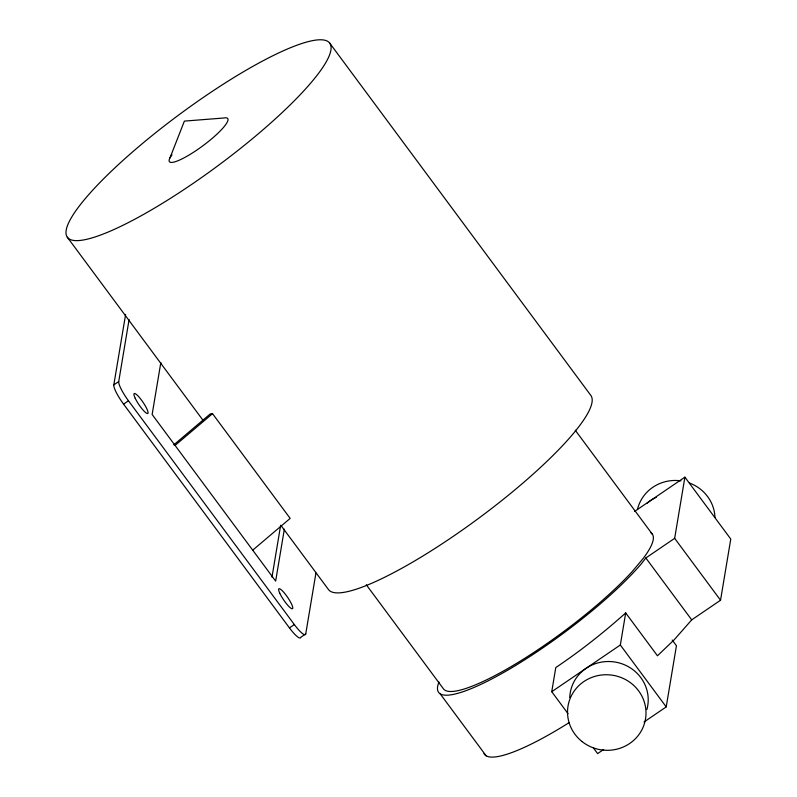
<?xml version="1.0" encoding="UTF-8"?>
<svg xmlns="http://www.w3.org/2000/svg" width="797" height="797" viewBox="0 0 797 797"><rect width="100%" height="100%" fill="white"/><g stroke="black" fill="none" stroke-linecap="round" stroke-linejoin="round"><path stroke-width="1.2" d="M315.921 573.103L305.749 633.884L300.858 637.221A18.132 3.547 55.7 0 1 289.441 627.897L123.575 404.129A18.132 3.547 55.7 0 1 113.822 384.881L125.617 314.387M305.749 633.884A18.132 3.547 55.7 0 1 294.332 624.559L128.476 400.791A18.132 3.547 55.7 0 1 118.723 381.544L129.094 319.557M160.835 362.535L152.137 414.48L275.652 581.113L284.35 529.168M271.966 577.207L280.664 525.253M568.022 713.674L551.743 691.706L555.788 667.557C580.346 651.049 603.618 632.629 625.695 612.933L657.455 655.782L674.142 639.842L691.706 619.867L720.538 600.231L730.769 539.061L684.902 477.164L634.462 511.515M644.016 722.002L666.212 706.899L620.335 645.002L625.695 612.933M720.538 600.231L674.661 538.334L684.902 477.164M666.212 706.899L676.444 645.729L672.21 640.021M169.99 157.846L184.386 121.104L223.867 117.996A36.264 7.123 -36.5 0 1 199.728 148.063A36.264 7.123 -36.5 0 1 171.983 154.847M674.661 538.334L645.829 557.97L641.485 563.609A135.988 26.709 -36.5 0 1 508.725 669.58A135.988 26.709 -36.5 0 1 438.978 682.043M173.806 444.865L210.318 413.892L212.53 413.663L290.168 518.399L252.719 550.169M175.081 445.423L212.53 413.663M113.822 384.881L118.723 381.544M123.575 404.129L128.476 400.791M289.441 627.897L294.332 624.559M551.743 691.706L620.335 645.002M603.678 749.479L597.62 753.603L593.177 747.616M329.689 43.098A163.186 32.059 -36.5 0 1 148.909 211.374A163.186 32.059 -36.5 0 1 116.9 165.985A163.186 32.059 -36.5 0 1 329.689 43.098L590.836 395.422A163.186 32.059 -36.5 0 1 478.12 518.678A163.186 32.059 -36.5 0 1 328.454 589.521L281.102 525.651M575.225 430.191L652.335 534.209M645.829 557.97L691.706 619.867M366.291 584.759L443.401 688.777A129.951 25.524 -36.5 0 0 521.487 660.354A129.951 25.524 -36.5 0 0 632.141 571.608L642.9 558.827A129.951 25.524 -36.5 0 0 650.86 532.814M440.283 693.968L486.16 755.855M67.307 237.207L203.424 420.846M569.128 722.64A135.988 26.709 -36.5 0 1 483.988 753.554M647.184 503.146A39.282 37.748 9.5 0 1 656.27 497.328M637.51 509.273A39.282 37.748 9.5 0 1 680.967 480.86M689.485 483.022A39.282 37.748 9.5 0 1 714.979 517.402M569.745 697.674A39.282 37.748 9.5 0 1 614.636 661.978A39.282 37.748 9.5 0 1 646.905 709.469M581.94 741.479A39.282 37.748 9.5 0 0 645.5 719.073A39.282 37.748 9.5 0 0 592.848 677.022A39.282 37.748 9.5 0 0 581.94 741.479M279.747 593.167A12.085 2.371 55.7 0 0 291.991 608.769A12.085 2.371 55.7 0 0 285.316 594.183A12.085 2.371 55.7 0 0 279.747 593.167M135.191 398.241A12.085 2.371 55.7 0 0 147.415 413.573A12.085 2.371 55.7 0 0 140.392 398.679A12.085 2.371 55.7 0 0 135.191 398.241"/></g></svg>
